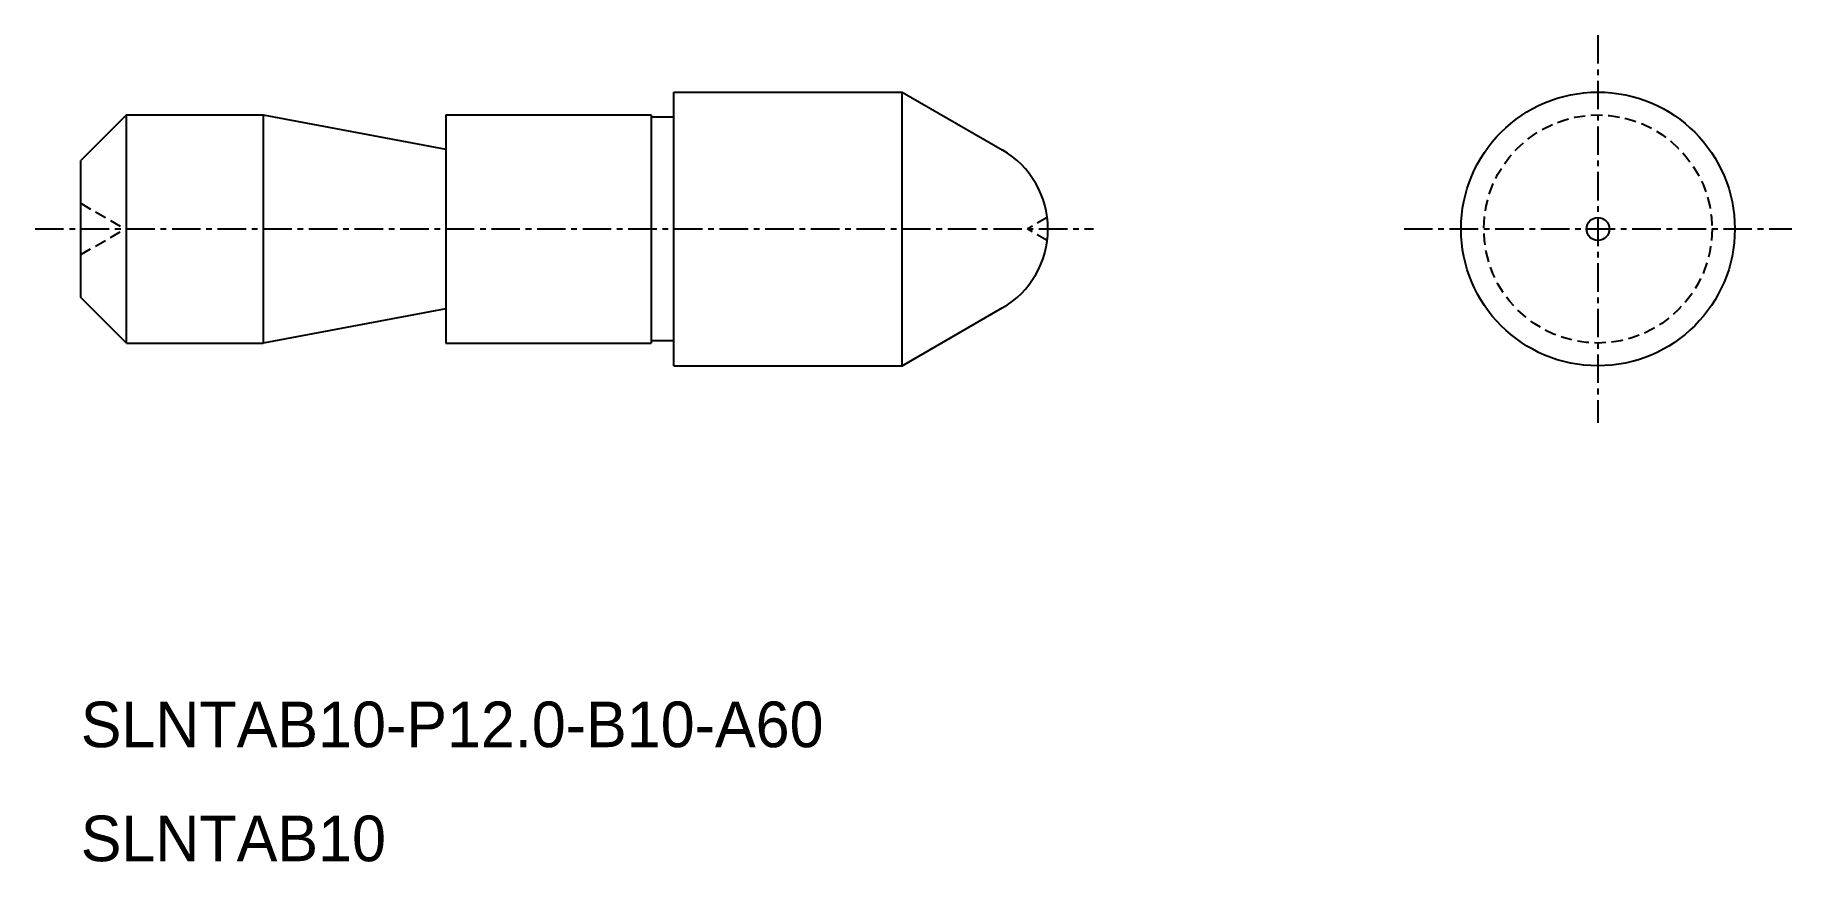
# Model space of a CAD drawing. Extents: x -1880.5 to -1803.5, y -677.4 to -641.2.
import ezdxf

# ---------------------------------------------------------------- set-up
doc = ezdxf.new("R2010")
doc.units = 0
doc.linetypes.add('CENTER', pattern=[2, 1.25, -0.25, 0.25, -0.25])
doc.linetypes.add('DASHED', pattern=[0.75, 0.5, -0.25])
doc.layers.get('0').update_dxf_attribs({"linetype": 'CONTINUOUS'})
doc.layers.add('CENTER', color=1, linetype='CENTER')

msp = doc.modelspace()

# ---------------------------------------------------------------- linework, layer by layer
at = {"color": 7, "linetype": 'CONTINUOUS'}
for p, q in [((-1852.526, -655.66), (-1852.526, -643.66)), ((-1852.526, -643.66), (-1842.526, -643.66)), ((-1842.526, -643.66), (-1838.133, -646.196)), ((-1842.526, -655.66), (-1842.526, -643.66)), ((-1876.526, -644.66), (-1878.526, -646.66)), ((-1876.526, -644.66), (-1870.526, -644.66)), ((-1870.526, -644.66), (-1862.526, -646.16)), ((-1870.526, -644.66), (-1870.526, -654.66)), ((-1862.526, -644.66), (-1853.526, -644.66)), ((-1862.526, -644.66), (-1862.526, -654.66)), ((-1853.526, -644.66), (-1853.526, -654.66)), ((-1878.526, -652.66), (-1878.526, -646.66)), ((-1876.526, -654.66), (-1878.526, -652.66)), ((-1862.526, -653.16), (-1870.526, -654.66)), ((-1842.526, -655.66), (-1838.133, -653.124)), ((-1876.526, -654.66), (-1870.526, -654.66)), ((-1862.526, -654.66), (-1853.526, -654.66)), ((-1852.526, -655.66), (-1842.526, -655.66))]:
    msp.add_line(p, q, dxfattribs=at)
at = {"color": 3, "linetype": 'DASHED'}
for p, q in [((-1878.526, -648.535), (-1876.577, -649.66)), ((-1878.526, -650.785), (-1876.577, -649.66)), ((-1836.165, -649.16), (-1837.031, -649.66)), ((-1836.165, -650.16), (-1837.031, -649.66))]:
    msp.add_line(p, q, dxfattribs=at)
at = {"color": 7, "linetype": 'CONTINUOUS'}
for points in [[(-1852.526, -644.76), (-1853.526, -644.76)], [(-1852.526, -654.56), (-1853.526, -654.56)]]:
    msp.add_lwpolyline(points, dxfattribs=at)
at = {"color": 3, "linetype": 'DASHED'}
msp.add_circle((-1812.026, -649.66), 5, dxfattribs=at)
at = {"color": 7, "linetype": 'CONTINUOUS'}
msp.add_arc((-1840.133, -649.66), 4, 300, 60, dxfattribs=at)
at = {"layer": 'CENTER', "color": 1, "linetype": 'CENTER'}
for p, q in [((-1812.026, -641.16), (-1812.026, -658.16)), ((-1880.526, -649.66), (-1834.133, -649.66)), ((-1820.526, -649.66), (-1803.526, -649.66))]:
    msp.add_line(p, q, dxfattribs=at)
at = {"layer": 'CENTER', "color": 7, "linetype": 'CONTINUOUS'}
msp.add_line((-1876.526, -654.66), (-1876.526, -644.66), dxfattribs=at)
for radius in [6, 0.5]:
    msp.add_circle((-1812.026, -649.66), radius, dxfattribs=at)

# ---------------------------------------------------------------- texts
at = {"color": 7, "linetype": 'CONTINUOUS'}
for s, p in [('SLNTAB10-P12.0-B10-A60', (-1878.526, -672.381)), ('SLNTAB10', (-1878.526, -677.381))]:
    msp.add_text(s, height=2, dxfattribs=at).set_placement(p)

doc.saveas('drawing.dxf')
